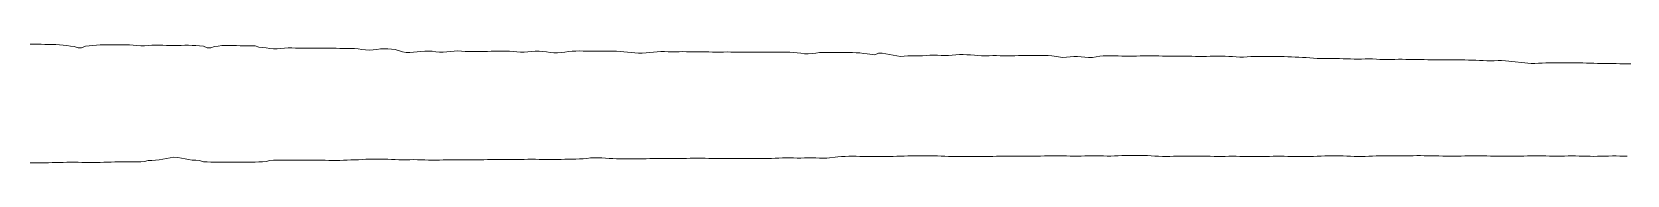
# Model space of a CAD drawing. Extents: x -16 to 11205, y -14909 to 147.
# Drawn here: x 5403.5 to 5836, y -11686 to -11653.8 of the extents above; entities that cross this region are included whole.
import ezdxf

# ---------------------------------------------------------------- set-up
doc = ezdxf.new("R2010")
doc.units = 0
doc.layers.get('0').update_dxf_attribs({"color": 1, "linetype": 'CONTINUOUS', "lineweight": 15, "true_color": 0xff0000})

msp = doc.modelspace()

# ---------------------------------------------------------------- linework, layer by layer
for p, q in [((5403, -11653.81), (5404, -11653.82)), ((5404, -11653.82), (5405, -11653.82)), ((5405, -11653.82), (5406, -11653.83)), ((5406, -11653.83), (5407, -11653.84)), ((5407, -11653.84), (5408, -11653.86)), ((5408, -11653.86), (5409.01, -11653.88)), ((5409.01, -11653.88), (5410.01, -11653.91)), ((5410.01, -11653.91), (5411, -11653.95)), ((5411, -11653.95), (5412, -11654.03)), ((5412, -11654.03), (5412.98, -11654.15)), ((5412.98, -11654.15), (5413.97, -11654.29)), ((5413.97, -11654.29), (5414.97, -11654.41)), ((5414.97, -11654.41), (5416, -11654.79)), ((5416, -11654.79), (5416.99, -11654.77)), ((5416.99, -11654.77), (5418.03, -11654.36)), ((5418.03, -11654.36), (5419.02, -11654.24)), ((5419.02, -11654.24), (5420.01, -11654.12)), ((5420.01, -11654.12), (5421, -11654.03)), ((5421, -11654.03), (5422, -11653.98)), ((5422, -11653.98), (5423, -11653.96)), ((5423, -11653.96), (5424, -11653.97)), ((5424, -11653.97), (5425, -11653.97)), ((5425, -11653.97), (5426, -11653.98)), ((5426, -11653.98), (5427, -11653.98)), ((5427, -11653.98), (5428, -11653.97)), ((5428, -11653.97), (5429, -11653.96)), ((5429, -11653.96), (5430, -11654)), ((5430, -11654), (5431, -11654.08)), ((5431, -11654.08), (5431.99, -11654.18)), ((5431.99, -11654.18), (5433, -11654.25)), ((5433, -11654.25), (5434, -11654.23)), ((5434, -11654.23), (5435, -11654.15)), ((5435, -11654.15), (5436, -11654.06)), ((5436, -11654.06), (5437, -11654.03)), ((5437, -11654.03), (5438, -11654.04)), ((5438, -11654.04), (5439, -11654.08)), ((5439, -11654.08), (5440, -11654.11)), ((5440, -11654.11), (5441, -11654.13)), ((5441, -11654.13), (5442, -11654.13)), ((5442, -11654.13), (5443, -11654.12)), ((5443, -11654.12), (5444, -11654.11)), ((5444, -11654.11), (5445, -11654.1)), ((5445, -11654.1), (5446, -11654.1)), ((5446, -11654.1), (5446.99, -11654.11)), ((5446.99, -11654.11), (5447.99, -11654.16)), ((5447.99, -11654.16), (5448.98, -11654.24)), ((5448.98, -11654.24), (5449.98, -11654.35)), ((5449.98, -11654.35), (5451.01, -11654.76)), ((5451.01, -11654.76), (5452, -11654.79)), ((5452, -11654.79), (5453.02, -11654.41)), ((5453.02, -11654.41), (5454.02, -11654.29)), ((5454.02, -11654.29), (5455.01, -11654.18)), ((5455.01, -11654.18), (5456, -11654.12)), ((5456, -11654.12), (5457, -11654.12)), ((5457, -11654.12), (5458, -11654.14)), ((5458, -11654.14), (5459, -11654.18)), ((5459, -11654.18), (5459.99, -11654.22)), ((5459.99, -11654.22), (5460.99, -11654.24)), ((5460.99, -11654.24), (5461.99, -11654.25)), ((5461.99, -11654.25), (5462.99, -11654.26)), ((5462.99, -11654.26), (5463.99, -11654.27)), ((5463.99, -11654.27), (5465.03, -11654.6)), ((5465.03, -11654.6), (5466.03, -11654.67)), ((5466.03, -11654.67), (5467.02, -11654.79)), ((5467.02, -11654.79), (5468.01, -11654.93)), ((5468.01, -11654.93), (5469, -11655.03)), ((5469, -11655.03), (5470, -11655.03)), ((5470, -11655.03), (5471, -11654.97)), ((5471, -11654.97), (5472, -11654.88)), ((5472, -11654.88), (5473, -11654.82)), ((5473, -11654.82), (5474, -11654.82)), ((5474, -11654.82), (5475, -11654.83)), ((5475, -11654.83), (5476, -11654.86)), ((5476, -11654.86), (5477, -11654.88)), ((5477, -11654.88), (5478, -11654.9)), ((5478, -11654.9), (5479, -11654.9)), ((5479, -11654.9), (5480, -11654.89)), ((5480, -11654.89), (5481, -11654.87)), ((5481, -11654.87), (5482, -11654.85)), ((5482, -11654.85), (5483, -11654.84)), ((5483, -11654.84), (5484, -11654.84)), ((5484, -11654.84), (5485, -11654.87)), ((5485, -11654.87), (5486, -11654.9)), ((5486, -11654.9), (5487, -11654.94)), ((5487, -11654.94), (5488, -11654.96)), ((5488, -11654.96), (5489, -11654.96)), ((5489, -11654.96), (5490, -11654.96)), ((5490, -11654.96), (5491, -11654.98)), ((5491, -11654.98), (5491.99, -11655.06)), ((5491.99, -11655.06), (5492.98, -11655.19)), ((5492.98, -11655.19), (5493.98, -11655.33)), ((5493.98, -11655.33), (5495, -11655.38)), ((5495, -11655.38), (5496.01, -11655.32)), ((5496.01, -11655.32), (5497.01, -11655.19)), ((5497.01, -11655.19), (5498, -11655.08)), ((5498, -11655.08), (5499, -11655.04)), ((5499, -11655.04), (5500, -11655.05)), ((5500, -11655.05), (5500.99, -11655.11)), ((5500.99, -11655.11), (5501.97, -11655.21)), ((5501.97, -11655.21), (5504.02, -11655.87)), ((5507.99, -11655.88), (5508.99, -11655.76)), ((5508.99, -11655.76), (5509.99, -11655.69)), ((5509.99, -11655.69), (5511, -11655.68)), ((5511, -11655.68), (5512.01, -11655.73)), ((5512.01, -11655.73), (5513.01, -11655.83)), ((5516, -11655.9), (5516.99, -11655.76)), ((5516.99, -11655.76), (5517.99, -11655.65)), ((5517.99, -11655.65), (5519, -11655.64)), ((5519, -11655.64), (5520, -11655.71)), ((5520, -11655.71), (5521, -11655.79)), ((5521, -11655.79), (5522, -11655.8)), ((5522, -11655.8), (5523, -11655.78)), ((5523, -11655.78), (5524, -11655.76)), ((5524, -11655.76), (5525, -11655.76)), ((5525, -11655.76), (5526, -11655.76)), ((5526, -11655.76), (5527, -11655.75)), ((5527, -11655.75), (5528, -11655.73)), ((5528, -11655.73), (5529, -11655.72)), ((5529, -11655.72), (5530, -11655.72)), ((5530, -11655.72), (5531, -11655.71)), ((5531, -11655.71), (5532.01, -11655.7)), ((5532.01, -11655.7), (5533.01, -11655.72)), ((5533.01, -11655.72), (5534.01, -11655.8)), ((5534.01, -11655.8), (5535, -11655.9)), ((5538, -11655.91), (5538.99, -11655.79)), ((5538.99, -11655.79), (5539.99, -11655.68)), ((5539.99, -11655.68), (5541.01, -11655.67)), ((5541.01, -11655.67), (5542.02, -11655.75)), ((5542.02, -11655.75), (5543.01, -11655.88)), ((5547.99, -11655.93), (5548.98, -11655.8)), ((5548.98, -11655.8), (5549.98, -11655.71)), ((5549.98, -11655.71), (5550.98, -11655.65)), ((5550.98, -11655.65), (5551.99, -11655.64)), ((5551.99, -11655.64), (5553, -11655.65)), ((5553, -11655.65), (5554, -11655.66)), ((5554, -11655.66), (5555, -11655.66)), ((5555, -11655.66), (5556, -11655.65)), ((5556, -11655.65), (5557, -11655.65)), ((5557, -11655.65), (5558, -11655.66)), ((5558, -11655.66), (5559.01, -11655.67)), ((5559.01, -11655.67), (5560.01, -11655.67)), ((5560.01, -11655.67), (5561.01, -11655.69)), ((5561.01, -11655.69), (5562.02, -11655.71)), ((5562.02, -11655.71), (5563.02, -11655.77)), ((5563.02, -11655.77), (5564.01, -11655.84)), ((5572.99, -11655.86), (5573.99, -11655.81)), ((5573.99, -11655.81), (5575, -11655.81)), ((5575, -11655.81), (5576, -11655.84)), ((5578, -11655.84), (5579, -11655.83)), ((5579, -11655.83), (5580, -11655.82)), ((5580, -11655.82), (5581, -11655.84)), ((5504.02, -11655.87), (5505, -11656.01)), ((5505, -11656.01), (5506, -11656.06)), ((5506, -11656.06), (5507, -11656)), ((5507, -11656), (5507.99, -11655.88)), ((5513.01, -11655.83), (5514, -11655.94)), ((5514, -11655.94), (5515, -11655.97)), ((5515, -11655.97), (5516, -11655.9)), ((5535, -11655.9), (5536, -11655.99)), ((5536, -11655.99), (5537, -11655.99)), ((5537, -11655.99), (5538, -11655.91)), ((5543.01, -11655.88), (5544, -11656.03)), ((5544, -11656.03), (5545, -11656.12)), ((5545, -11656.12), (5546, -11656.13)), ((5546, -11656.13), (5547, -11656.06)), ((5547, -11656.06), (5547.99, -11655.93)), ((5564.01, -11655.84), (5565.01, -11655.94)), ((5565.01, -11655.94), (5566, -11656.04)), ((5566, -11656.04), (5566.99, -11656.14)), ((5566.99, -11656.14), (5567.99, -11656.21)), ((5567.99, -11656.21), (5569, -11656.21)), ((5569, -11656.21), (5570.01, -11656.16)), ((5570.01, -11656.16), (5571, -11656.06)), ((5571, -11656.06), (5572, -11655.95)), ((5572, -11655.95), (5572.99, -11655.86)), ((5576, -11655.84), (5577, -11655.85)), ((5577, -11655.85), (5578, -11655.84)), ((5581, -11655.84), (5582, -11655.84)), ((5582, -11655.84), (5583, -11655.85)), ((5583, -11655.85), (5584, -11655.84)), ((5584, -11655.84), (5585, -11655.84)), ((5585, -11655.84), (5586, -11655.86)), ((5586, -11655.86), (5587, -11655.9)), ((5587, -11655.9), (5588, -11655.94)), ((5588, -11655.94), (5589, -11655.96)), ((5589, -11655.96), (5590, -11655.94)), ((5590, -11655.94), (5591, -11655.92)), ((5591, -11655.92), (5592, -11655.91)), ((5592, -11655.91), (5593, -11655.95)), ((5593, -11655.95), (5594, -11655.98)), ((5594, -11655.98), (5595, -11655.99)), ((5595, -11655.99), (5596, -11655.98)), ((5596, -11655.98), (5597, -11655.96)), ((5597, -11655.96), (5598, -11655.94)), ((5598, -11655.94), (5599, -11655.95)), ((5599, -11655.95), (5600, -11655.97)), ((5600, -11655.97), (5601, -11655.98)), ((5601, -11655.98), (5602, -11655.99)), ((5602, -11655.99), (5603, -11656)), ((5603, -11656), (5604, -11655.99)), ((5604, -11655.99), (5605, -11655.99)), ((5605, -11655.99), (5606, -11655.98)), ((5606, -11655.98), (5607, -11655.98)), ((5607, -11655.98), (5608, -11655.98)), ((5608, -11655.98), (5609, -11656)), ((5609, -11656), (5610, -11656.06)), ((5610, -11656.06), (5610.99, -11656.15)), ((5610.99, -11656.15), (5611.98, -11656.27)), ((5611.98, -11656.27), (5612.99, -11656.37)), ((5612.99, -11656.37), (5614, -11656.4)), ((5614, -11656.4), (5615.02, -11656.33)), ((5615.02, -11656.33), (5616.01, -11656.2)), ((5616.01, -11656.2), (5617.01, -11656.09)), ((5617.01, -11656.09), (5618, -11656.05)), ((5618, -11656.05), (5619, -11656.06)), ((5619, -11656.06), (5620, -11656.07)), ((5620, -11656.07), (5621, -11656.08)), ((5621, -11656.08), (5622, -11656.07)), ((5622, -11656.07), (5623, -11656.07)), ((5623, -11656.07), (5624, -11656.08)), ((5624, -11656.08), (5625, -11656.08)), ((5625, -11656.08), (5626, -11656.07)), ((5626, -11656.07), (5626.99, -11656.1)), ((5626.99, -11656.1), (5627.98, -11656.18)), ((5627.98, -11656.18), (5628.98, -11656.31)), ((5628.98, -11656.31), (5629.98, -11656.43)), ((5629.98, -11656.43), (5632, -11656.68)), ((5632, -11656.68), (5633, -11656.25)), ((5633, -11656.25), (5633.99, -11656.2)), ((5633.99, -11656.2), (5639, -11657.09)), ((5639, -11657.09), (5640, -11657.05)), ((5640, -11657.05), (5641, -11656.98)), ((5641, -11656.98), (5642, -11656.94)), ((5642, -11656.94), (5643, -11656.95)), ((5643, -11656.95), (5644, -11656.95)), ((5644, -11656.95), (5645, -11656.92)), ((5645, -11656.92), (5645.99, -11656.84)), ((5645.99, -11656.84), (5646.99, -11656.78)), ((5646.99, -11656.78), (5648, -11656.77)), ((5648, -11656.77), (5649, -11656.81)), ((5649, -11656.81), (5650, -11656.86)), ((5650, -11656.86), (5651, -11656.87)), ((5651, -11656.87), (5651.99, -11656.82)), ((5651.99, -11656.82), (5652.99, -11656.74)), ((5652.99, -11656.74), (5653.99, -11656.66)), ((5653.99, -11656.66), (5654.99, -11656.62)), ((5654.99, -11656.62), (5656, -11656.62)), ((5656, -11656.62), (5657.01, -11656.64)), ((5657.01, -11656.64), (5658.02, -11656.69)), ((5658.02, -11656.69), (5659.02, -11656.77)), ((5659.02, -11656.77), (5660.01, -11656.87)), ((5660.01, -11656.87), (5661, -11656.94)), ((5661, -11656.94), (5662, -11656.96)), ((5662, -11656.96), (5663, -11656.93)), ((5663, -11656.93), (5664, -11656.9)), ((5664, -11656.9), (5665, -11656.89)), ((5665, -11656.89), (5666, -11656.93)), ((5666, -11656.93), (5667, -11656.96)), ((5667, -11656.96), (5668, -11656.96)), ((5668, -11656.96), (5669, -11656.93)), ((5669, -11656.93), (5670, -11656.91)), ((5670, -11656.91), (5671, -11656.89)), ((5671, -11656.89), (5672, -11656.88)), ((5672, -11656.88), (5673, -11656.86)), ((5673, -11656.86), (5674, -11656.86)), ((5674, -11656.86), (5675, -11656.87)), ((5675, -11656.87), (5676, -11656.87)), ((5676, -11656.87), (5677, -11656.85)), ((5677, -11656.85), (5678.01, -11656.82)), ((5678.01, -11656.82), (5679.01, -11656.84)), ((5679.01, -11656.84), (5680.01, -11656.95)), ((5680.01, -11656.95), (5682.98, -11657.38)), ((5682.98, -11657.38), (5684, -11657.34)), ((5684, -11657.34), (5685.01, -11657.24)), ((5685.01, -11657.24), (5686, -11657.16)), ((5686, -11657.16), (5687, -11657.14)), ((5687, -11657.14), (5687.99, -11657.22)), ((5687.99, -11657.22), (5688.99, -11657.35)), ((5688.99, -11657.35), (5690.01, -11657.43)), ((5690.01, -11657.43), (5691.03, -11657.37)), ((5691.03, -11657.37), (5692.02, -11657.2)), ((5692.02, -11657.2), (5693, -11657.02)), ((5693, -11657.02), (5693.99, -11656.92)), ((5693.99, -11656.92), (5695, -11656.91)), ((5695, -11656.91), (5696, -11656.94)), ((5696, -11656.94), (5697, -11656.96)), ((5697, -11656.96), (5698, -11656.99)), ((5698, -11656.99), (5699, -11657.02)), ((5699, -11657.02), (5700, -11657.06)), ((5700, -11657.06), (5701, -11657.08)), ((5701, -11657.08), (5702, -11657.08)), ((5702, -11657.08), (5703, -11657.04)), ((5703, -11657.04), (5704, -11656.99)), ((5704, -11656.99), (5705, -11656.94)), ((5705, -11656.94), (5706, -11656.92)), ((5706, -11656.92), (5707, -11656.92)), ((5707, -11656.92), (5708, -11656.93)), ((5708, -11656.93), (5709, -11656.96)), ((5709, -11656.96), (5710, -11657)), ((5710, -11657), (5711, -11657.03)), ((5711, -11657.03), (5712, -11657.05)), ((5712, -11657.05), (5713, -11657.06)), ((5713, -11657.06), (5714, -11657.06)), ((5714, -11657.06), (5715, -11657.06)), ((5715, -11657.06), (5716, -11657.06)), ((5716, -11657.06), (5717, -11657.07)), ((5717, -11657.07), (5718, -11657.08)), ((5718, -11657.08), (5719, -11657.09)), ((5719, -11657.09), (5720, -11657.1)), ((5720, -11657.1), (5721, -11657.1)), ((5721, -11657.1), (5722, -11657.09)), ((5722, -11657.09), (5723, -11657.08)), ((5723, -11657.08), (5724, -11657.08)), ((5724, -11657.08), (5725, -11657.08)), ((5725, -11657.08), (5726, -11657.08)), ((5726, -11657.08), (5727, -11657.08)), ((5727, -11657.08), (5728, -11657.09)), ((5728, -11657.09), (5728.99, -11657.13)), ((5728.99, -11657.13), (5729.99, -11657.2)), ((5729.99, -11657.2), (5730.99, -11657.28)), ((5730.99, -11657.28), (5732, -11657.29)), ((5732, -11657.29), (5733.01, -11657.24)), ((5733.01, -11657.24), (5734.01, -11657.17)), ((5734.01, -11657.17), (5735, -11657.12)), ((5735, -11657.12), (5736, -11657.12)), ((5736, -11657.12), (5737, -11657.14)), ((5737, -11657.14), (5738, -11657.15)), ((5738, -11657.15), (5739, -11657.15)), ((5739, -11657.15), (5740, -11657.15)), ((5740, -11657.15), (5741, -11657.15)), ((5741, -11657.15), (5742, -11657.16)), ((5742, -11657.16), (5742.99, -11657.18)), ((5742.99, -11657.18), (5743.99, -11657.21)), ((5743.99, -11657.21), (5744.99, -11657.26)), ((5744.99, -11657.26), (5745.99, -11657.3)), ((5745.99, -11657.3), (5746.99, -11657.34)), ((5746.99, -11657.34), (5747.99, -11657.37)), ((5747.99, -11657.37), (5748.99, -11657.38)), ((5748.99, -11657.38), (5752, -11657.68)), ((5752, -11657.68), (5753, -11657.67)), ((5753, -11657.67), (5754, -11657.67)), ((5754, -11657.67), (5755, -11657.66)), ((5755, -11657.66), (5756, -11657.66)), ((5756, -11657.66), (5757.01, -11657.67)), ((5757.01, -11657.67), (5758.01, -11657.71)), ((5758.01, -11657.71), (5759.01, -11657.75)), ((5759.01, -11657.75), (5760.01, -11657.78)), ((5760.01, -11657.78), (5761, -11657.81)), ((5761, -11657.81), (5762, -11657.82)), ((5762, -11657.82), (5763, -11657.82)), ((5763, -11657.82), (5764, -11657.82)), ((5764, -11657.82), (5765, -11657.81)), ((5765, -11657.81), (5766, -11657.8)), ((5766, -11657.8), (5767, -11657.81)), ((5767, -11657.81), (5768.01, -11657.85)), ((5768.01, -11657.85), (5769, -11657.91)), ((5769, -11657.91), (5770, -11657.96)), ((5770, -11657.96), (5771, -11657.97)), ((5771, -11657.97), (5772, -11657.95)), ((5772, -11657.95), (5773, -11657.91)), ((5773, -11657.91), (5774, -11657.88)), ((5774, -11657.88), (5775, -11657.89)), ((5775, -11657.89), (5776, -11657.91)), ((5776, -11657.91), (5777, -11657.94)), ((5777, -11657.94), (5778, -11657.96)), ((5778, -11657.96), (5779, -11657.98)), ((5779, -11657.98), (5780, -11657.99)), ((5780, -11657.99), (5781, -11657.99)), ((5781, -11657.99), (5782, -11658)), ((5782, -11658), (5783, -11658.02)), ((5783, -11658.02), (5784, -11658.04)), ((5784, -11658.04), (5785, -11658.05)), ((5785, -11658.05), (5786, -11658.06)), ((5786, -11658.06), (5787, -11658.05)), ((5787, -11658.05), (5788, -11658.04)), ((5788, -11658.04), (5789, -11658.05)), ((5789, -11658.05), (5790, -11658.05)), ((5790, -11658.05), (5791, -11658.06)), ((5791, -11658.06), (5792, -11658.08)), ((5792, -11658.08), (5793, -11658.11)), ((5793, -11658.11), (5794, -11658.14)), ((5794, -11658.14), (5794.99, -11658.17)), ((5794.99, -11658.17), (5795.99, -11658.2)), ((5795.99, -11658.2), (5796.99, -11658.24)), ((5796.99, -11658.24), (5797.99, -11658.27)), ((5797.99, -11658.27), (5798.99, -11658.28)), ((5798.99, -11658.28), (5800, -11658.27)), ((5800, -11658.27), (5801, -11658.26)), ((5801, -11658.26), (5801.99, -11658.25)), ((5801.99, -11658.25), (5802.99, -11658.27)), ((5802.99, -11658.27), (5810, -11659.05)), ((5810, -11659.05), (5811, -11659.02)), ((5811, -11659.02), (5812, -11658.96)), ((5812, -11658.96), (5813, -11658.91)), ((5813, -11658.91), (5814, -11658.88)), ((5814, -11658.88), (5815, -11658.88)), ((5815, -11658.88), (5816, -11658.87)), ((5816, -11658.87), (5817, -11658.85)), ((5817, -11658.85), (5818, -11658.82)), ((5818, -11658.82), (5819, -11658.81)), ((5819, -11658.81), (5820, -11658.82)), ((5820, -11658.82), (5821, -11658.84)), ((5821, -11658.84), (5822, -11658.86)), ((5822, -11658.86), (5823, -11658.88)), ((5823, -11658.88), (5824, -11658.89)), ((5824, -11658.89), (5825, -11658.92)), ((5825, -11658.92), (5826, -11658.94)), ((5826, -11658.94), (5827, -11658.97)), ((5827, -11658.97), (5828, -11659)), ((5828, -11659), (5829, -11659.01)), ((5829, -11659.01), (5830, -11659.03)), ((5830, -11659.03), (5831, -11659.04)), ((5831, -11659.04), (5832, -11659.06)), ((5832, -11659.06), (5833, -11659.08)), ((5833, -11659.08), (5834, -11659.09)), ((5834, -11659.09), (5835, -11659.11)), ((5835, -11659.11), (5836, -11659.12)), ((5836, -11659.12), (5837, -11659.12)), ((5404, -11685.99), (5403, -11685.98)), ((5405, -11685.99), (5404, -11685.99)), ((5406, -11686), (5405, -11685.99)), ((5407, -11685.99), (5406, -11686)), ((5408, -11685.99), (5407, -11685.99)), ((5409, -11685.96), (5408, -11685.99)), ((5410, -11685.94), (5409, -11685.96)), ((5411, -11685.92), (5410, -11685.94)), ((5412, -11685.9), (5411, -11685.92)), ((5413, -11685.88), (5412, -11685.9)), ((5414, -11685.88), (5413, -11685.88)), ((5415, -11685.87), (5414, -11685.88)), ((5416, -11685.87), (5415, -11685.87)), ((5417, -11685.89), (5416, -11685.87)), ((5418, -11685.91), (5417, -11685.89)), ((5419, -11685.92), (5418, -11685.91)), ((5420, -11685.93), (5419, -11685.92)), ((5421, -11685.92), (5420, -11685.93)), ((5422, -11685.9), (5421, -11685.92)), ((5423, -11685.87), (5422, -11685.9)), ((5424, -11685.84), (5423, -11685.87)), ((5425, -11685.81), (5424, -11685.84)), ((5426, -11685.78), (5425, -11685.81)), ((5427, -11685.75), (5426, -11685.78)), ((5428, -11685.74), (5427, -11685.75)), ((5429, -11685.76), (5428, -11685.74)), ((5430, -11685.78), (5429, -11685.76)), ((5431, -11685.78), (5430, -11685.78)), ((5431.99, -11685.75), (5431, -11685.78)), ((5432.99, -11685.71), (5431.99, -11685.75)), ((5433.99, -11685.68), (5432.99, -11685.71)), ((5435.02, -11685.39), (5433.99, -11685.68)), ((5436.03, -11685.39), (5435.02, -11685.39)), ((5437.04, -11685.33), (5436.03, -11685.39)), ((5438.03, -11685.22), (5437.04, -11685.33)), ((5439.01, -11685.04), (5438.03, -11685.22)), ((5439.97, -11684.83), (5439.01, -11685.04)), ((5440.96, -11684.63), (5439.97, -11684.83)), ((5441.99, -11684.51), (5440.96, -11684.63)), ((5443.03, -11684.55), (5441.99, -11684.51)), ((5444.04, -11684.74), (5443.03, -11684.55)), ((5445.01, -11684.96), (5444.04, -11684.74)), ((5445.98, -11685.15), (5445.01, -11684.96)), ((5446.97, -11685.25), (5445.98, -11685.15)), ((5447.96, -11685.33), (5446.97, -11685.25)), ((5448.96, -11685.39), (5447.96, -11685.33)), ((5450.02, -11685.73), (5448.96, -11685.39)), ((5451.01, -11685.79), (5450.02, -11685.73)), ((5452.01, -11685.83), (5451.01, -11685.79)), ((5453, -11685.84), (5452.01, -11685.83)), ((5454, -11685.84), (5453, -11685.84)), ((5455, -11685.83), (5454, -11685.84)), ((5456, -11685.83), (5455, -11685.83)), ((5457, -11685.82), (5456, -11685.83)), ((5458, -11685.81), (5457, -11685.82)), ((5459, -11685.81), (5458, -11685.81)), ((5460, -11685.82), (5459, -11685.81)), ((5461, -11685.85), (5460, -11685.82)), ((5462, -11685.87), (5461, -11685.85)), ((5463, -11685.85), (5462, -11685.87)), ((5463.99, -11685.81), (5463, -11685.85)), ((5464.99, -11685.75), (5463.99, -11685.81)), ((5465.98, -11685.7), (5464.99, -11685.75)), ((5466.98, -11685.66), (5465.98, -11685.7)), ((5468.01, -11685.35), (5466.98, -11685.66)), ((5469.01, -11685.32), (5468.01, -11685.35)), ((5470.01, -11685.29), (5469.01, -11685.32)), ((5471, -11685.28), (5470.01, -11685.29)), ((5472, -11685.28), (5471, -11685.28)), ((5473, -11685.28), (5472, -11685.28)), ((5474, -11685.3), (5473, -11685.28)), ((5475, -11685.32), (5474, -11685.3)), ((5476, -11685.32), (5475, -11685.32)), ((5477, -11685.31), (5476, -11685.32)), ((5478, -11685.29), (5477, -11685.31)), ((5479, -11685.27), (5478, -11685.29)), ((5480, -11685.27), (5479, -11685.27)), ((5481, -11685.27), (5480, -11685.27)), ((5481.99, -11685.29), (5481, -11685.27)), ((5482.99, -11685.32), (5481.99, -11685.29)), ((5484, -11685.34), (5482.99, -11685.32)), ((5485, -11685.36), (5484, -11685.34)), ((5486, -11685.36), (5485, -11685.36)), ((5487.01, -11685.34), (5486, -11685.36)), ((5488.01, -11685.31), (5487.01, -11685.34)), ((5489.01, -11685.27), (5488.01, -11685.31)), ((5490.01, -11685.23), (5489.01, -11685.27)), ((5491.01, -11685.2), (5490.01, -11685.23)), ((5492.01, -11685.17), (5491.01, -11685.2)), ((5493.01, -11685.12), (5492.01, -11685.17)), ((5494, -11685.06), (5493.01, -11685.12)), ((5495, -11685.02), (5494, -11685.06)), ((5496, -11684.99), (5495, -11685.02)), ((5497, -11685), (5496, -11684.99)), ((5498, -11685.01), (5497, -11685)), ((5499, -11685.03), (5498, -11685.01)), ((5500, -11685.05), (5499, -11685.03)), ((5501, -11685.09), (5500, -11685.05)), ((5501.99, -11685.15), (5501, -11685.09)), ((5503, -11685.21), (5501.99, -11685.15)), ((5504, -11685.22), (5503, -11685.21)), ((5505, -11685.2), (5504, -11685.22)), ((5506, -11685.17), (5505, -11685.2)), ((5507, -11685.15), (5506, -11685.17)), ((5508, -11685.17), (5507, -11685.15)), ((5509, -11685.2), (5508, -11685.17)), ((5509.99, -11685.24), (5509, -11685.2)), ((5511, -11685.26), (5509.99, -11685.24)), ((5512, -11685.28), (5511, -11685.26)), ((5513, -11685.27), (5512, -11685.28)), ((5514, -11685.26), (5513, -11685.27)), ((5515, -11685.24), (5514, -11685.26)), ((5516, -11685.22), (5515, -11685.24)), ((5517, -11685.19), (5516, -11685.22)), ((5518, -11685.18), (5517, -11685.19)), ((5519, -11685.17), (5518, -11685.18)), ((5520, -11685.18), (5519, -11685.17)), ((5521, -11685.19), (5520, -11685.18)), ((5522, -11685.2), (5521, -11685.19)), ((5523, -11685.2), (5522, -11685.2)), ((5524, -11685.2), (5523, -11685.2)), ((5525, -11685.19), (5524, -11685.2)), ((5526, -11685.17), (5525, -11685.19)), ((5527, -11685.12), (5526, -11685.17)), ((5528, -11685.09), (5527, -11685.12)), ((5529, -11685.08), (5528, -11685.09)), ((5530, -11685.11), (5529, -11685.08)), ((5531, -11685.13), (5530, -11685.11)), ((5532, -11685.13), (5531, -11685.13)), ((5533, -11685.12), (5532, -11685.13)), ((5534, -11685.11), (5533, -11685.12)), ((5535, -11685.1), (5534, -11685.11)), ((5536, -11685.09), (5535, -11685.1)), ((5537, -11685.07), (5536, -11685.09)), ((5538, -11685.05), (5537, -11685.07)), ((5539, -11685.04), (5538, -11685.05)), ((5540, -11685.06), (5539, -11685.04)), ((5541, -11685.08), (5540, -11685.06)), ((5542, -11685.09), (5541, -11685.08)), ((5543, -11685.1), (5542, -11685.09)), ((5544, -11685.1), (5543, -11685.1)), ((5545, -11685.11), (5544, -11685.1)), ((5546, -11685.1), (5545, -11685.11)), ((5547, -11685.07), (5546, -11685.1)), ((5548, -11685.05), (5547, -11685.07)), ((5549, -11685.03), (5548, -11685.05)), ((5550, -11685.01), (5549, -11685.03)), ((5551, -11684.99), (5550, -11685.01)), ((5552, -11684.95), (5551, -11684.99)), ((5552.99, -11684.89), (5552, -11684.95)), ((5553.99, -11684.8), (5552.99, -11684.89)), ((5554.98, -11684.7), (5553.99, -11684.8)), ((5555.99, -11684.63), (5554.98, -11684.7)), ((5557, -11684.63), (5555.99, -11684.63)), ((5558.01, -11684.68), (5557, -11684.63)), ((5559.01, -11684.76), (5558.01, -11684.68)), ((5560.01, -11684.83), (5559.01, -11684.76)), ((5561.01, -11684.87), (5560.01, -11684.83)), ((5562, -11684.89), (5561.01, -11684.87)), ((5563, -11684.91), (5562, -11684.89)), ((5564, -11684.91), (5563, -11684.91)), ((5565, -11684.92), (5564, -11684.91)), ((5566, -11684.93), (5565, -11684.92)), ((5567, -11684.93), (5566, -11684.93)), ((5568, -11684.92), (5567, -11684.93)), ((5569, -11684.91), (5568, -11684.92)), ((5570, -11684.89), (5569, -11684.91)), ((5571, -11684.87), (5570, -11684.89)), ((5572, -11684.86), (5571, -11684.87)), ((5573, -11684.85), (5572, -11684.86)), ((5574, -11684.85), (5573, -11684.85)), ((5575, -11684.84), (5574, -11684.85)), ((5576, -11684.83), (5575, -11684.84)), ((5577, -11684.83), (5576, -11684.83)), ((5578, -11684.82), (5577, -11684.83)), ((5579, -11684.82), (5578, -11684.82)), ((5580, -11684.81), (5579, -11684.82)), ((5581, -11684.8), (5580, -11684.81)), ((5582, -11684.78), (5581, -11684.8)), ((5583, -11684.75), (5582, -11684.78)), ((5584, -11684.74), (5583, -11684.75)), ((5585, -11684.75), (5584, -11684.74)), ((5586, -11684.77), (5585, -11684.75)), ((5587, -11684.81), (5586, -11684.77)), ((5588, -11684.83), (5587, -11684.81)), ((5589, -11684.84), (5588, -11684.83)), ((5590, -11684.85), (5589, -11684.84)), ((5591, -11684.85), (5590, -11684.85)), ((5592, -11684.85), (5591, -11684.85)), ((5593, -11684.85), (5592, -11684.85)), ((5594, -11684.85), (5593, -11684.85)), ((5595, -11684.84), (5594, -11684.85)), ((5596, -11684.83), (5595, -11684.84)), ((5597, -11684.82), (5596, -11684.83)), ((5598, -11684.81), (5597, -11684.82)), ((5599, -11684.81), (5598, -11684.81)), ((5600, -11684.82), (5599, -11684.81)), ((5601, -11684.83), (5600, -11684.82)), ((5602, -11684.84), (5601, -11684.83)), ((5603, -11684.84), (5602, -11684.84)), ((5603.99, -11684.82), (5603, -11684.84)), ((5604.99, -11684.78), (5603.99, -11684.82)), ((5605.99, -11684.73), (5604.99, -11684.78)), ((5606.99, -11684.7), (5605.99, -11684.73)), ((5608, -11684.69), (5606.99, -11684.7)), ((5609, -11684.69), (5608, -11684.69)), ((5610, -11684.7), (5609, -11684.69)), ((5611, -11684.72), (5610, -11684.7)), ((5612, -11684.72), (5611, -11684.72)), ((5613, -11684.7), (5612, -11684.72)), ((5614, -11684.69), (5613, -11684.7)), ((5615, -11684.68), (5614, -11684.69)), ((5616, -11684.69), (5615, -11684.68)), ((5617, -11684.71), (5616, -11684.69)), ((5618, -11684.72), (5617, -11684.71)), ((5619, -11684.71), (5618, -11684.72)), ((5622.02, -11684.37), (5619, -11684.71)), ((5623.01, -11684.31), (5622.02, -11684.37)), ((5624.01, -11684.26), (5623.01, -11684.31)), ((5625, -11684.24), (5624.01, -11684.26)), ((5626, -11684.24), (5625, -11684.24)), ((5627, -11684.25), (5626, -11684.24)), ((5628, -11684.26), (5627, -11684.25)), ((5629, -11684.27), (5628, -11684.26)), ((5630, -11684.28), (5629, -11684.27)), ((5631, -11684.29), (5630, -11684.28)), ((5632, -11684.3), (5631, -11684.29)), ((5633, -11684.31), (5632, -11684.3)), ((5634, -11684.31), (5633, -11684.31)), ((5635, -11684.3), (5634, -11684.31)), ((5636, -11684.29), (5635, -11684.3)), ((5637.01, -11684.27), (5636, -11684.29)), ((5638.01, -11684.25), (5637.01, -11684.27)), ((5639.01, -11684.22), (5638.01, -11684.25)), ((5640.01, -11684.19), (5639.01, -11684.22)), ((5641, -11684.16), (5640.01, -11684.19)), ((5642, -11684.12), (5641, -11684.16)), ((5643, -11684.1), (5642, -11684.12)), ((5644, -11684.09), (5643, -11684.1)), ((5645, -11684.08), (5644, -11684.09)), ((5646, -11684.1), (5645, -11684.08)), ((5647, -11684.12), (5646, -11684.1)), ((5648, -11684.14), (5647, -11684.12)), ((5649, -11684.16), (5648, -11684.14)), ((5649.99, -11684.19), (5649, -11684.16)), ((5650.99, -11684.22), (5649.99, -11684.19)), ((5651.99, -11684.27), (5650.99, -11684.22)), ((5653, -11684.29), (5651.99, -11684.27)), ((5654, -11684.3), (5653, -11684.29)), ((5655, -11684.3), (5654, -11684.3)), ((5656, -11684.3), (5655, -11684.3)), ((5657, -11684.31), (5656, -11684.3)), ((5658, -11684.31), (5657, -11684.31)), ((5659, -11684.31), (5658, -11684.31)), ((5660, -11684.31), (5659, -11684.31)), ((5661, -11684.31), (5660, -11684.31)), ((5662, -11684.31), (5661, -11684.31)), ((5663.01, -11684.29), (5662, -11684.31)), ((5664.01, -11684.26), (5663.01, -11684.29)), ((5665.01, -11684.23), (5664.01, -11684.26)), ((5666, -11684.2), (5665.01, -11684.23)), ((5667, -11684.18), (5666, -11684.2)), ((5668, -11684.17), (5667, -11684.18)), ((5669, -11684.17), (5668, -11684.17)), ((5670, -11684.17), (5669, -11684.17)), ((5671, -11684.17), (5670, -11684.17)), ((5672, -11684.17), (5671, -11684.17)), ((5673, -11684.18), (5672, -11684.17)), ((5674, -11684.2), (5673, -11684.18)), ((5675, -11684.22), (5674, -11684.2)), ((5676, -11684.22), (5675, -11684.22)), ((5677, -11684.19), (5676, -11684.22)), ((5678, -11684.15), (5677, -11684.19)), ((5679, -11684.12), (5678, -11684.15)), ((5680, -11684.1), (5679, -11684.12)), ((5681, -11684.1), (5680, -11684.1)), ((5682, -11684.1), (5681, -11684.1)), ((5683, -11684.12), (5682, -11684.1)), ((5684, -11684.15), (5683, -11684.12)), ((5685, -11684.19), (5684, -11684.15)), ((5686, -11684.22), (5685, -11684.19)), ((5687, -11684.23), (5686, -11684.22)), ((5688, -11684.2), (5687, -11684.23)), ((5689, -11684.16), (5688, -11684.2)), ((5690, -11684.11), (5689, -11684.16)), ((5691, -11684.08), (5690, -11684.11)), ((5692, -11684.08), (5691, -11684.08)), ((5693, -11684.11), (5692, -11684.08)), ((5694, -11684.15), (5693, -11684.11)), ((5695, -11684.18), (5694, -11684.15)), ((5696, -11684.17), (5695, -11684.18)), ((5697, -11684.13), (5696, -11684.17)), ((5698, -11684.08), (5697, -11684.13)), ((5699, -11684.05), (5698, -11684.08)), ((5700, -11684.03), (5699, -11684.05)), ((5701, -11684.05), (5700, -11684.03)), ((5702, -11684.05), (5701, -11684.05)), ((5703, -11684.04), (5702, -11684.05)), ((5704, -11684.03), (5703, -11684.04)), ((5705, -11684.04), (5704, -11684.03)), ((5706, -11684.07), (5705, -11684.04)), ((5706.99, -11684.12), (5706, -11684.07)), ((5707.99, -11684.19), (5706.99, -11684.12)), ((5708.99, -11684.23), (5707.99, -11684.19)), ((5709.99, -11684.26), (5708.99, -11684.23)), ((5711, -11684.26), (5709.99, -11684.26)), ((5712, -11684.26), (5711, -11684.26)), ((5713, -11684.25), (5712, -11684.26)), ((5714, -11684.25), (5713, -11684.25)), ((5715, -11684.24), (5714, -11684.25)), ((5716, -11684.23), (5715, -11684.24)), ((5717, -11684.22), (5716, -11684.23)), ((5718, -11684.21), (5717, -11684.22)), ((5719, -11684.21), (5718, -11684.21)), ((5720, -11684.2), (5719, -11684.21)), ((5721, -11684.21), (5720, -11684.2)), ((5722, -11684.22), (5721, -11684.21)), ((5723, -11684.24), (5722, -11684.22)), ((5724, -11684.26), (5723, -11684.24)), ((5725, -11684.27), (5724, -11684.26)), ((5726, -11684.27), (5725, -11684.27)), ((5727, -11684.26), (5726, -11684.27)), ((5728, -11684.25), (5727, -11684.26)), ((5729, -11684.25), (5728, -11684.25)), ((5730, -11684.25), (5729, -11684.25)), ((5731, -11684.27), (5730, -11684.25)), ((5732, -11684.29), (5731, -11684.27)), ((5733, -11684.3), (5732, -11684.29)), ((5734, -11684.31), (5733, -11684.3)), ((5735, -11684.3), (5734, -11684.31)), ((5736, -11684.29), (5735, -11684.3)), ((5737, -11684.28), (5736, -11684.29)), ((5738, -11684.27), (5737, -11684.28)), ((5739, -11684.26), (5738, -11684.27)), ((5740, -11684.25), (5739, -11684.26)), ((5741, -11684.24), (5740, -11684.25)), ((5742, -11684.24), (5741, -11684.24)), ((5743, -11684.25), (5742, -11684.24)), ((5744, -11684.26), (5743, -11684.25)), ((5745, -11684.28), (5744, -11684.26)), ((5746, -11684.29), (5745, -11684.28)), ((5747, -11684.29), (5746, -11684.29)), ((5748, -11684.28), (5747, -11684.29)), ((5749, -11684.29), (5748, -11684.28)), ((5750, -11684.29), (5749, -11684.29)), ((5751.01, -11684.28), (5750, -11684.29)), ((5752.01, -11684.25), (5751.01, -11684.28)), ((5753.01, -11684.2), (5752.01, -11684.25)), ((5754.01, -11684.14), (5753.01, -11684.2)), ((5755, -11684.1), (5754.01, -11684.14)), ((5756, -11684.08), (5755, -11684.1)), ((5757, -11684.08), (5756, -11684.08)), ((5758, -11684.11), (5757, -11684.08)), ((5758.99, -11684.16), (5758, -11684.11)), ((5759.99, -11684.21), (5758.99, -11684.16)), ((5760.99, -11684.25), (5759.99, -11684.21)), ((5761.99, -11684.29), (5760.99, -11684.25)), ((5763, -11684.3), (5761.99, -11684.29)), ((5764, -11684.3), (5763, -11684.3)), ((5765.01, -11684.28), (5764, -11684.3)), ((5766.01, -11684.24), (5765.01, -11684.28)), ((5767.01, -11684.2), (5766.01, -11684.24)), ((5768, -11684.16), (5767.01, -11684.2)), ((5769, -11684.13), (5768, -11684.16)), ((5770, -11684.13), (5769, -11684.13)), ((5771, -11684.14), (5770, -11684.13)), ((5772, -11684.15), (5771, -11684.14)), ((5773, -11684.16), (5772, -11684.15)), ((5774, -11684.16), (5773, -11684.16)), ((5775, -11684.14), (5774, -11684.16)), ((5776, -11684.12), (5775, -11684.14)), ((5777, -11684.1), (5776, -11684.12)), ((5778, -11684.08), (5777, -11684.1)), ((5779, -11684.07), (5778, -11684.08)), ((5780, -11684.07), (5779, -11684.07)), ((5781, -11684.09), (5780, -11684.07)), ((5782, -11684.11), (5781, -11684.09)), ((5783, -11684.13), (5782, -11684.11)), ((5784, -11684.14), (5783, -11684.13)), ((5785, -11684.15), (5784, -11684.14)), ((5786, -11684.17), (5785, -11684.15)), ((5787, -11684.19), (5786, -11684.17)), ((5788, -11684.2), (5787, -11684.19)), ((5789, -11684.21), (5788, -11684.2)), ((5790, -11684.2), (5789, -11684.21)), ((5791, -11684.17), (5790, -11684.2)), ((5792, -11684.15), (5791, -11684.17)), ((5793, -11684.13), (5792, -11684.15)), ((5794, -11684.13), (5793, -11684.13)), ((5795, -11684.12), (5794, -11684.13)), ((5796, -11684.12), (5795, -11684.12)), ((5797, -11684.13), (5796, -11684.12)), ((5798, -11684.16), (5797, -11684.13)), ((5799, -11684.18), (5798, -11684.16)), ((5800, -11684.19), (5799, -11684.18)), ((5801, -11684.19), (5800, -11684.19)), ((5802, -11684.18), (5801, -11684.19)), ((5803, -11684.18), (5802, -11684.18)), ((5804, -11684.19), (5803, -11684.18)), ((5805, -11684.19), (5804, -11684.19)), ((5806, -11684.19), (5805, -11684.19)), ((5807, -11684.18), (5806, -11684.19)), ((5808, -11684.17), (5807, -11684.18)), ((5809, -11684.15), (5808, -11684.17)), ((5810, -11684.12), (5809, -11684.15)), ((5811, -11684.11), (5810, -11684.12)), ((5812, -11684.11), (5811, -11684.11)), ((5813, -11684.12), (5812, -11684.11)), ((5814, -11684.15), (5813, -11684.12)), ((5815, -11684.18), (5814, -11684.15)), ((5816, -11684.19), (5815, -11684.18)), ((5817, -11684.2), (5816, -11684.19)), ((5818, -11684.19), (5817, -11684.2)), ((5819, -11684.17), (5818, -11684.19)), ((5820, -11684.14), (5819, -11684.17)), ((5821, -11684.13), (5820, -11684.14)), ((5822, -11684.15), (5821, -11684.13)), ((5823, -11684.18), (5822, -11684.15)), ((5823.99, -11684.22), (5823, -11684.18)), ((5825, -11684.24), (5823.99, -11684.22)), ((5826, -11684.25), (5825, -11684.24)), ((5827, -11684.26), (5826, -11684.25)), ((5828, -11684.25), (5827, -11684.26)), ((5829, -11684.22), (5828, -11684.25)), ((5830, -11684.19), (5829, -11684.22)), ((5831, -11684.17), (5830, -11684.19)), ((5832, -11684.16), (5831, -11684.17)), ((5833, -11684.16), (5832, -11684.16)), ((5834, -11684.17), (5833, -11684.16)), ((5835, -11684.18), (5834, -11684.17)), ((5836, -11684.19), (5835, -11684.18))]:
    msp.add_line(p, q)

doc.saveas('drawing.dxf')
